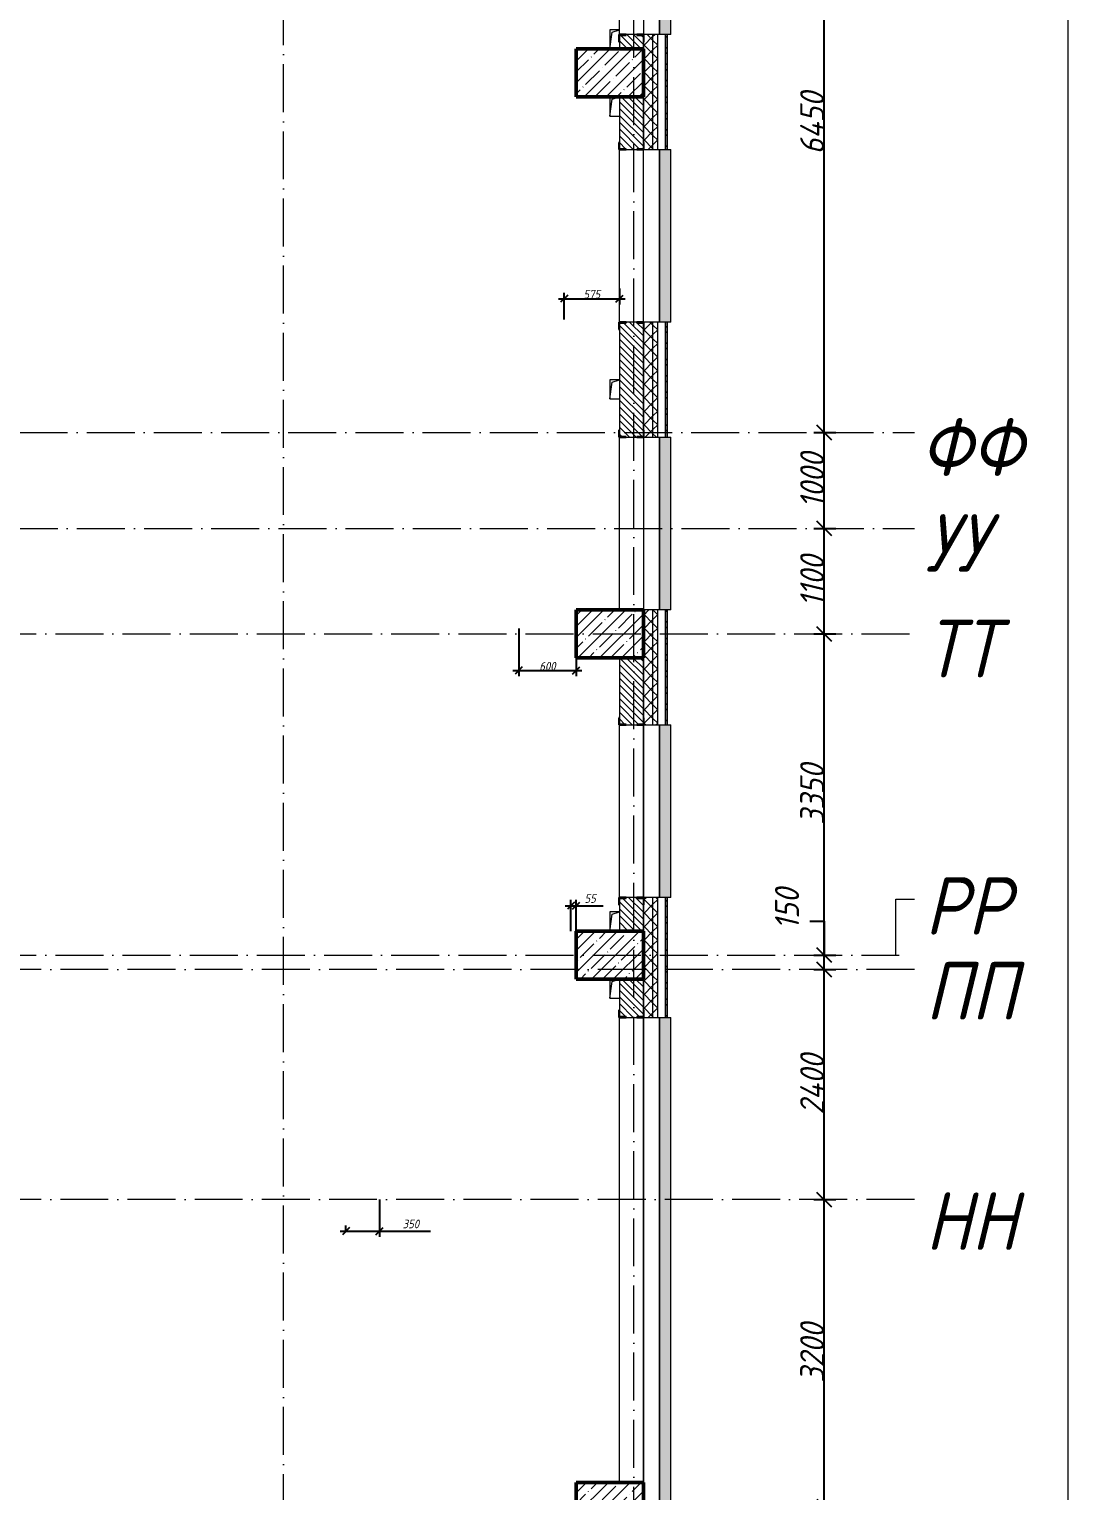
# Model space of a CAD drawing. Header units: millimetres. Extents: x -606178 to 312196, y -19338 to 632709.
# Drawn here: x -170052 to -159228, y 516339 to 531580 of the extents above; entities that cross this region are included whole.
import ezdxf

# ---------------------------------------------------------------- set-up
doc = ezdxf.new("R2010")
doc.units = ezdxf.units.MM
doc.linetypes.add('50_200_ШТРИХ_1Т_ш5_п1_п1_', pattern=[700, 500, -100, 0, -100])
for name, color, linetype, lineweight in [('A-____-____-DIMS', 7, 'Continuous', 9), ('A-GENM-____-MCUT', 7, 'Continuous', 25), ('A-GENM-____-OTLN', 7, 'Continuous', 9), ('A-GENM-____-OTLN-1', 7, 'Continuous', 25), ('A-GLAZ-____-OTLN', 7, 'Continuous', 9), ('A-WALL-____-MCUT', 7, 'Continuous', 13), ('A-WALL-____-MCUT-1', 7, 'Continuous', 9), ('A-WALL-____-OTLN', 7, 'Continuous', 9), ('A-WALL-____-PATT-1', 7, 'Continuous', 9), ('A-WALL-FNSH-MCUT-1', 7, 'Continuous', 9), ('S-COLS-____-MCUT', 7, 'Continuous', 50), ('S-COLS-____-OTLN', 7, 'Continuous', 9), ('S-GRID-____-IDEN', 7, 'Continuous', 9), ('S-GRID-____-OTLN', 7, 'Continuous', 9), ('S-GRID-____-OTLN-1', 7, '50_200_ШТРИХ_1Т_ш5_п1_п1_', 9)]:
    doc.layers.add(name, color=color, linetype=linetype, lineweight=lineweight)
doc.layers.add('A-GLAZ-____-OTLN-1', color=7, linetype='Continuous', lineweight=9, true_color=0xc0c0c0)
doc.styles.add('ISOCPEUR_I_7', font='isocpeui.ttf', dxfattribs={"width": 0.9, "height": 90})
doc.styles.add('ISOCPEUR_I_9', font='isocpeui.ttf', dxfattribs={"width": 0.9, "height": 250})
doc.dimstyles.new('ISO-1_8_0_9К_СРЕДНИЙ_Кладочные_1', dxfattribs={"dimscale": 304.8, "dimtxt": 89.638306, "dimasz": 0.246063, "dimexe": 0.19685, "dimexo": 0, "dimgap": 0, "dimtad": 1, "dimdec": 3, "dimrnd": 0.001, "dimdsep": 46, "dimtxsty": 'ISOCPEUR_I_7', "dimblk1": 'OBLIQUE', "dimblk2": 'OBLIQUE', "dimsah": 1, "dimcen": 0.09, "dimdle": 0.19685, "dimazin": 0, "dimtfac": 1, "dimtdec": 4, "dimtix": 1, "dimtmove": 0, "dimatfit": 3, "dimfxl": 1, "dimtvp": 1, "dimtolj": 1, "dimtzin": 0, "dimarcsym": 2})
doc.dimstyles.new('ISO-1_8_0_9К_СРЕДНИЙ_Кладочные_2', dxfattribs={"dimscale": 304.8, "dimtxt": 89.638306, "dimasz": 0.246063, "dimexe": 0.19685, "dimexo": 0, "dimgap": 0, "dimtad": 1, "dimdec": 3, "dimrnd": 0.001, "dimdsep": 46, "dimtxsty": 'ISOCPEUR_I_7', "dimblk1": 'OBLIQUE', "dimblk2": 'OBLIQUE', "dimsah": 1, "dimcen": 0.09, "dimdle": 0.19685, "dimazin": 0, "dimtfac": 1, "dimtdec": 4, "dimtix": 1, "dimtmove": 1, "dimatfit": 3, "dimfxl": 1, "dimtvp": 1, "dimtolj": 1, "dimtzin": 0, "dimarcsym": 2})
doc.dimstyles.new('ISO-2_5_0_9К_БОЛЬШОЙ_ОСИ', dxfattribs={"dimscale": 304.8, "dimtxt": 248.995294, "dimasz": 0.492126, "dimexe": 0.393701, "dimexo": 0, "dimgap": 0, "dimtad": 1, "dimdec": 0, "dimzin": 0, "dimdsep": 46, "dimtxsty": 'ISOCPEUR_I_9', "dimblk1": 'OBLIQUE', "dimblk2": 'OBLIQUE', "dimsah": 1, "dimcen": 0.09, "dimdle": 0.393701, "dimazin": 0, "dimtfac": 1, "dimtdec": 4, "dimtix": 1, "dimtmove": 0, "dimatfit": 3, "dimfxl": 1, "dimtvp": 1, "dimtolj": 1, "dimtzin": 0, "dimarcsym": 2})
doc.dimstyles.new('ISO-2_5_0_9К_БОЛЬШОЙ_ОСИ_1', dxfattribs={"dimscale": 304.8, "dimtxt": 248.995294, "dimasz": 0.492126, "dimexe": 0.393701, "dimexo": 0, "dimgap": 0, "dimtad": 1, "dimdec": 0, "dimzin": 0, "dimdsep": 46, "dimtxsty": 'ISOCPEUR_I_9', "dimblk1": 'OBLIQUE', "dimblk2": 'OBLIQUE', "dimsah": 1, "dimcen": 0.09, "dimdle": 0.393701, "dimazin": 0, "dimtfac": 1, "dimtdec": 4, "dimtix": 1, "dimtmove": 1, "dimatfit": 3, "dimfxl": 1, "dimtvp": 1, "dimtolj": 1, "dimtzin": 0, "dimarcsym": 2})
pattern_1 = [(45, (-264901.3, 451794.26), (-70.71068, 70.71068), []), (135, (-264901.3, 451794.26), (-70.71068, -70.71068), [])]
pattern_2 = [(135, (-264901.3, 451794.26), (-35.35534, -35.35534), [])]

# ---------------------------------------------------------------- blocks, each defined once
blk = doc.blocks.new('BSC_Колонна _Прямоугольная - 500х700-V99-АР1_План отверстий 2 этажа в осях 1-64_Ю-ЯЯ')
at = {"layer": 'S-COLS-____-OTLN'}
h = blk.add_hatch(dxfattribs=at)
h.set_pattern_fill('FP_112', color=256, style=0, pattern_type=2)
h.set_pattern_definition([(315, (-70131.04, 100900), (114.04925, 114.04925), []), (315, (-70131.04, 100785.95), (114.04925, 114.04925), [201.613, -40.323, 3.353, -36.97])])
h.paths.add_polyline_path([(-250, 350), (-250, -350), (250, -350), (250, 350), (9, 350)], flags=0)
at = {"layer": 'S-COLS-____-MCUT'}
for p, q in [((250, 350), (-250, 350)), ((-250, 350), (-250, -350)), ((250, -350), (250, 350)), ((-250, -350), (250, -350))]:
    blk.add_line(p, q, dxfattribs=at)
blk = doc.blocks.new('BSC_Колонна _Прямоугольная - 500х700-V100-АР1_План отверстий 2 этажа в осях 1-64_Ю-ЯЯ')
at = {"layer": 'S-COLS-____-OTLN'}
h = blk.add_hatch(dxfattribs=at)
h.set_pattern_fill('FP_113', color=256, style=0, pattern_type=2)
h.set_pattern_definition([(315, (-73481.04, 100900), (114.04925, 114.04925), []), (315, (-73481.04, 100785.95), (114.04925, 114.04925), [201.613, -40.323, 3.353, -36.97])])
h.paths.add_polyline_path([(-250, 168), (-250, -350), (250, -350), (250, 350), (-250, 350)], flags=0)
at = {"layer": 'S-COLS-____-MCUT'}
for p, q in [((250, 350), (-250, 350)), ((-250, 350), (-250, -350)), ((250, -350), (250, 350)), ((-250, -350), (250, -350))]:
    blk.add_line(p, q, dxfattribs=at)
blk = doc.blocks.new('BSC_Колонна _Прямоугольная - 500х700-V102-АР1_План отверстий 2 этажа в осях 1-64_Ю-ЯЯ')
at = {"layer": 'S-COLS-____-OTLN'}
h = blk.add_hatch(dxfattribs=at)
h.set_pattern_fill('FP_115', color=256, style=0, pattern_type=2)
h.set_pattern_definition([(315, (-79331.04, 100900), (114.04925, 114.04925), []), (315, (-79331.04, 100785.95), (114.04925, 114.04925), [201.613, -40.323, 3.353, -36.97])])
h.paths.add_polyline_path([(-250, 350), (-250, -350), (250, -350), (250, 350)], flags=0)
at = {"layer": 'S-COLS-____-MCUT'}
for p, q in [((250, 350), (-250, 350)), ((-250, 350), (-250, -350)), ((250, -350), (250, 350)), ((-250, -350), (250, -350))]:
    blk.add_line(p, q, dxfattribs=at)
blk = doc.blocks.new('BSC_Колонна _Прямоугольная - 500х700-V105-АР1_План отверстий 2 этажа в осях 1-64_Ю-ЯЯ')
at = {"layer": 'S-COLS-____-OTLN'}
h = blk.add_hatch(dxfattribs=at)
h.set_pattern_fill('FP_118', color=256, style=0, pattern_type=2)
h.set_pattern_definition([(315, (-64381.04, 100900), (114.04925, 114.04925), []), (315, (-64381.04, 100785.95), (114.04925, 114.04925), [201.613, -40.323, 3.353, -36.97])])
h.paths.add_polyline_path([(-250, 350), (-250, -350), (250, -350), (250, 350)], flags=0)
at = {"layer": 'S-COLS-____-MCUT'}
for p, q in [((250, 350), (-250, 350)), ((-250, 350), (-250, -350)), ((250, -350), (250, 350)), ((-250, -350), (250, -350))]:
    blk.add_line(p, q, dxfattribs=at)
blk = doc.blocks.new('Отлив_СКБ - Отлив витража_120_НВФ-31885687-АР1_План отверстий 2 этажа в осях 1-64_Ю-ЯЯ')
at = {"layer": 'A-GLAZ-____-OTLN-1'}
for points in [[(0, 0), (0, -2), (1800, -2), (1800, 0), (1023, 0)], [(0, -83), (0, -120), (1800, -120), (1800, -2), (0, -2), (0, -63)]]:
    blk.add_hatch(color=256, dxfattribs=at).paths.add_polyline_path(points, flags=0)
at = {"layer": 'A-GLAZ-____-OTLN'}
for p, q in [((0, 0), (1800, 0)), ((1800, -2), (0, -2)), ((0, -120), (0, -83)), ((0, -120), (1800, -120)), ((1800, -83), (1800, -120))]:
    blk.add_line(p, q, dxfattribs=at)
blk = doc.blocks.new('Фахверк_СКБ_Уголок - 250_2700-27497298-АР1_План отверстий 2 этажа в осях 1-64_Ю-ЯЯ')
at = {"layer": 'A-GENM-____-MCUT'}
for p, q in [((200, 181), (125, 181)), ((125, 181), (125, 106)), ((131, 106), (131, 175)), ((131, 175), (200, 175)), ((200, 175), (200, 181)), ((125, 106), (131, 106)), ((131, -6), (125, -6)), ((125, -6), (125, -81)), ((125, -81), (200, -81)), ((131, -75), (131, -6)), ((200, -75), (131, -75)), ((200, -81), (200, -75))]:
    blk.add_line(p, q, dxfattribs=at)
blk = doc.blocks.new('Фахверк_СКБ_Уголок - 250_2700_1-27501432-АР1_План отверстий 2 этажа в осях 1-64_Ю-ЯЯ')
at = {"layer": 'A-GENM-____-MCUT'}
for p, q in [((200, 181), (125, 181)), ((125, 181), (125, 106)), ((131, 106), (131, 175)), ((131, 175), (200, 175)), ((200, 175), (200, 181)), ((125, 106), (131, 106)), ((131, -6), (125, -6)), ((125, -6), (125, -81)), ((125, -81), (200, -81)), ((131, -75), (131, -6)), ((200, -75), (131, -75)), ((200, -81), (200, -75))]:
    blk.add_line(p, q, dxfattribs=at)
blk = doc.blocks.new('AR_Отверстие прямоугольное _в плите_ - AR_Отверстие прямоугольное _в плите_-V168-АР1_План отверстий 2 этажа в осях 1-64_Ю-ЯЯ')
at = {"layer": 'A-GENM-____-OTLN'}
for p, q in [((-50, 100), (-50, -100)), ((-50, -100), (-25, 75)), ((-25, 75), (50, 100)), ((-50, -100), (50, -100))]:
    blk.add_line(p, q, dxfattribs=at)
blk = doc.blocks.new('AR_Отверстие прямоугольное _в плите_ - AR_Отверстие прямоугольное _в плите_-V169-АР1_План отверстий 2 этажа в осях 1-64_Ю-ЯЯ')
at = {"layer": 'A-GENM-____-OTLN'}
for p, q in [((50, 100), (-50, 100)), ((-50, 100), (-50, -100)), ((-50, -100), (-25, 75)), ((-25, 75), (50, 100))]:
    blk.add_line(p, q, dxfattribs=at)
blk = doc.blocks.new('AR_Отверстие прямоугольное _в плите_ - AR_Отверстие прямоугольное _в плите_-V172-АР1_План отверстий 2 этажа в осях 1-64_Ю-ЯЯ')
at = {"layer": 'A-GENM-____-OTLN'}
for p, q in [((50, 100), (-50, 100)), ((-50, 100), (-50, -100)), ((-50, -100), (-25, 75)), ((-25, 75), (50, 100)), ((-50, -100), (50, -100))]:
    blk.add_line(p, q, dxfattribs=at)
blk = doc.blocks.new('Отлив_СКБ - Отлив витража_120_НВФ-31884153-АР1_План отверстий 2 этажа в осях 1-64_Ю-ЯЯ')
at = {"layer": 'A-GLAZ-____-OTLN-1'}
for points in [[(0, 0), (0, -2), (13700, -2), (13700, 0), (4672, 0)], [(0, -83), (0, -120), (13700, -120), (13700, -2), (0, -2), (0, -63)]]:
    blk.add_hatch(color=256, dxfattribs=at).paths.add_polyline_path(points, flags=0)
at = {"layer": 'A-GLAZ-____-OTLN'}
for p, q in [((0, 0), (13700, 0)), ((13700, -2), (0, -2)), ((0, -120), (0, -83)), ((0, -120), (13700, -120)), ((13700, -83), (13700, -120))]:
    blk.add_line(p, q, dxfattribs=at)
blk = doc.blocks.new('_Oblique')
at = {"color": 0, "linetype": 'ByBlock', "lineweight": -2}
blk.add_line((-0.5, -0.5), (0.5, 0.5), dxfattribs=at)
blk = doc.blocks.new('*D4781')
at = {"layer": 'A-____-____-DIMS', "color": 0, "lineweight": -2, "transparency": 16777216}
for p, q in [((-161767, 516055), (-161767, 519495)), ((-161873, 519375), (-161647, 519375)), ((-161873, 516175), (-161647, 516175))]:
    blk.add_line(p, q, dxfattribs=at)
at = {"layer": 'Defpoints', "color": 0, "transparency": 16777216}
for p in [(-161873, 519375), (-161767, 519375), (-161873, 516175)]:
    blk.add_point(p, dxfattribs=at)
at = {"layer": 'A-____-____-DIMS', "color": 0, "lineweight": -2, "transparency": 16777216, "xscale": 150, "yscale": 150, "zscale": 150}
for p, rotation in [((-161767, 519375), 90), ((-161767, 516175), 270)]:
    blk.add_blockref('_Oblique', p, dxfattribs=dict(at, rotation=rotation))
at = {"layer": 'A-____-____-DIMS', "color": 0, "transparency": 16777216, "insert": (-161892, 517775), "char_height": 250, "width": 758.48, "attachment_point": 5, "rotation": 90, "style": 'ISOCPEUR_I_9'}
blk.add_mtext('\\A1;3200', dxfattribs=at)
blk = doc.blocks.new('*D4782')
at = {"layer": 'A-____-____-DIMS', "color": 0, "lineweight": -2, "transparency": 16777216}
for p, q in [((-161767, 519255), (-161767, 521895)), ((-161873, 521775), (-161647, 521775)), ((-161873, 519375), (-161647, 519375))]:
    blk.add_line(p, q, dxfattribs=at)
at = {"layer": 'Defpoints', "color": 0, "transparency": 16777216}
for p in [(-161873, 521775), (-161767, 521775), (-161873, 519375)]:
    blk.add_point(p, dxfattribs=at)
at = {"layer": 'A-____-____-DIMS', "color": 0, "lineweight": -2, "transparency": 16777216, "xscale": 150, "yscale": 150, "zscale": 150}
for p, rotation in [((-161767, 521775), 90), ((-161767, 519375), 270)]:
    blk.add_blockref('_Oblique', p, dxfattribs=dict(at, rotation=rotation))
at = {"layer": 'A-____-____-DIMS', "color": 0, "transparency": 16777216, "insert": (-161892, 520575), "char_height": 250, "width": 781.46, "attachment_point": 5, "rotation": 90, "style": 'ISOCPEUR_I_9'}
blk.add_mtext('\\A1;2400', dxfattribs=at)
blk = doc.blocks.new('*D4783')
at = {"layer": 'A-____-____-DIMS', "color": 0, "lineweight": -2, "transparency": 16777216}
for p, q in [((-161917, 522279), (-161767, 522279)), ((-161767, 522279), (-161767, 521925)), ((-161767, 521655), (-161767, 522045)), ((-161873, 521925), (-161647, 521925)), ((-161873, 521775), (-161647, 521775))]:
    blk.add_line(p, q, dxfattribs=at)
at = {"layer": 'Defpoints', "color": 0, "transparency": 16777216}
for p in [(-161873, 521925), (-161767, 521925), (-161873, 521775)]:
    blk.add_point(p, dxfattribs=at)
at = {"layer": 'A-____-____-DIMS', "color": 0, "lineweight": -2, "transparency": 16777216, "xscale": 150, "yscale": 150, "zscale": 150}
for p, rotation in [((-161767, 521925), 90), ((-161767, 521775), 270)]:
    blk.add_blockref('_Oblique', p, dxfattribs=dict(at, rotation=rotation))
at = {"layer": 'A-____-____-DIMS', "color": 0, "transparency": 16777216, "insert": (-162279, 522190), "char_height": 250, "width": 511.4, "attachment_point": 1, "rotation": 90, "line_spacing_factor": 1.149209, "style": 'ISOCPEUR_I_9'}
blk.add_mtext('\\A1;150', dxfattribs=at)
blk = doc.blocks.new('*D4784')
at = {"layer": 'A-____-____-DIMS', "color": 0, "lineweight": -2, "transparency": 16777216}
for p, q in [((-161767, 521805), (-161767, 525395)), ((-161873, 525275), (-161647, 525275)), ((-161873, 521925), (-161647, 521925))]:
    blk.add_line(p, q, dxfattribs=at)
at = {"layer": 'Defpoints', "color": 0, "transparency": 16777216}
for p in [(-161873, 525275), (-161767, 525275), (-161873, 521925)]:
    blk.add_point(p, dxfattribs=at)
at = {"layer": 'A-____-____-DIMS', "color": 0, "lineweight": -2, "transparency": 16777216, "xscale": 150, "yscale": 150, "zscale": 150}
for p, rotation in [((-161767, 525275), 90), ((-161767, 521925), 270)]:
    blk.add_blockref('_Oblique', p, dxfattribs=dict(at, rotation=rotation))
at = {"layer": 'A-____-____-DIMS', "color": 0, "transparency": 16777216, "insert": (-161892, 523600), "char_height": 250, "width": 758.48, "attachment_point": 5, "rotation": 90, "style": 'ISOCPEUR_I_9'}
blk.add_mtext('\\A1;3350', dxfattribs=at)
blk = doc.blocks.new('*D4785')
at = {"layer": 'A-____-____-DIMS', "color": 0, "lineweight": -2, "transparency": 16777216}
for p, q in [((-161767, 525155), (-161767, 526495)), ((-161873, 526375), (-161647, 526375)), ((-161873, 525275), (-161647, 525275))]:
    blk.add_line(p, q, dxfattribs=at)
at = {"layer": 'Defpoints', "color": 0, "transparency": 16777216}
for p in [(-161873, 526375), (-161767, 526375), (-161873, 525275)]:
    blk.add_point(p, dxfattribs=at)
at = {"layer": 'A-____-____-DIMS', "color": 0, "lineweight": -2, "transparency": 16777216, "xscale": 150, "yscale": 150, "zscale": 150}
for p, rotation in [((-161767, 526375), 90), ((-161767, 525275), 270)]:
    blk.add_blockref('_Oblique', p, dxfattribs=dict(at, rotation=rotation))
at = {"layer": 'A-____-____-DIMS', "color": 0, "transparency": 16777216, "insert": (-161892, 525825), "char_height": 250, "width": 643.56, "attachment_point": 5, "rotation": 90, "style": 'ISOCPEUR_I_9'}
blk.add_mtext('\\A1;1100', dxfattribs=at)
blk = doc.blocks.new('*D4786')
at = {"layer": 'A-____-____-DIMS', "color": 0, "lineweight": -2, "transparency": 16777216}
for p, q in [((-161873, 527375), (-161647, 527375)), ((-161767, 526255), (-161767, 527495)), ((-161873, 526375), (-161647, 526375))]:
    blk.add_line(p, q, dxfattribs=at)
at = {"layer": 'Defpoints', "color": 0, "transparency": 16777216}
for p in [(-161873, 527375), (-161767, 527375), (-161873, 526375)]:
    blk.add_point(p, dxfattribs=at)
at = {"layer": 'A-____-____-DIMS', "color": 0, "lineweight": -2, "transparency": 16777216, "xscale": 150, "yscale": 150, "zscale": 150}
for p, rotation in [((-161767, 527375), 90), ((-161767, 526375), 270)]:
    blk.add_blockref('_Oblique', p, dxfattribs=dict(at, rotation=rotation))
at = {"layer": 'A-____-____-DIMS', "color": 0, "transparency": 16777216, "insert": (-161892, 526875), "char_height": 250, "width": 701.02, "attachment_point": 5, "rotation": 90, "style": 'ISOCPEUR_I_9'}
blk.add_mtext('\\A1;1000', dxfattribs=at)
blk = doc.blocks.new('*D4787')
at = {"layer": 'A-____-____-DIMS', "color": 0, "lineweight": -2, "transparency": 16777216}
for p, q in [((-161767, 527255), (-161767, 533945)), ((-161873, 533825), (-161647, 533825)), ((-161873, 527375), (-161647, 527375))]:
    blk.add_line(p, q, dxfattribs=at)
at = {"layer": 'Defpoints', "color": 0, "transparency": 16777216}
for p in [(-161873, 533825), (-161767, 533825), (-161873, 527375)]:
    blk.add_point(p, dxfattribs=at)
at = {"layer": 'A-____-____-DIMS', "color": 0, "lineweight": -2, "transparency": 16777216, "xscale": 150, "yscale": 150, "zscale": 150}
for p, rotation in [((-161767, 533825), 90), ((-161767, 527375), 270)]:
    blk.add_blockref('_Oblique', p, dxfattribs=dict(at, rotation=rotation))
at = {"layer": 'A-____-____-DIMS', "color": 0, "transparency": 16777216, "insert": (-161892, 530600), "char_height": 250, "width": 781.46, "attachment_point": 5, "rotation": 90, "style": 'ISOCPEUR_I_9'}
blk.add_mtext('\\A1;6450', dxfattribs=at)
blk = doc.blocks.new('*D5012')
at = {"layer": 'A-____-____-DIMS', "color": 0, "lineweight": -2, "transparency": 16777216}
for p, q in [((-164536, 528770), (-163841, 528770)), ((-164476, 528555), (-164476, 528830)), ((-163901, 528876), (-163901, 528710))]:
    blk.add_line(p, q, dxfattribs=at)
at = {"layer": 'Defpoints', "color": 0, "transparency": 16777216}
for p in [(-163901, 528876), (-163901, 528770), (-164476, 528555)]:
    blk.add_point(p, dxfattribs=at)
at = {"layer": 'A-____-____-DIMS', "color": 0, "lineweight": -2, "transparency": 16777216, "xscale": 75, "yscale": 75, "zscale": 75, "rotation": 180}
blk.add_blockref('_Oblique', (-164476, 528770), dxfattribs=at)
at = {"layer": 'A-____-____-DIMS', "color": 0, "lineweight": -2, "transparency": 16777216, "xscale": 75, "yscale": 75, "zscale": 75}
blk.add_blockref('_Oblique', (-163901, 528770), dxfattribs=at)
at = {"layer": 'A-____-____-DIMS', "color": 0, "transparency": 16777216, "insert": (-164189, 528816), "char_height": 90, "width": 409.58, "attachment_point": 5, "style": 'ISOCPEUR_I_7'}
blk.add_mtext('\\A1;575', dxfattribs=at)
blk = doc.blocks.new('*D5014')
at = {"layer": 'A-____-____-DIMS', "color": 0, "lineweight": -2, "transparency": 16777216}
for p, q in [((-164406, 522175), (-164406, 522500)), ((-164351, 522175), (-164351, 522500)), ((-164466, 522440), (-164351, 522440)), ((-164351, 522440), (-164071, 522440))]:
    blk.add_line(p, q, dxfattribs=at)
at = {"layer": 'Defpoints', "color": 0, "transparency": 16777216}
for p in [(-164351, 522440), (-164406, 522175), (-164351, 522175)]:
    blk.add_point(p, dxfattribs=at)
at = {"layer": 'A-____-____-DIMS', "color": 0, "lineweight": -2, "transparency": 16777216, "xscale": 75, "yscale": 75, "zscale": 75, "rotation": 180}
blk.add_blockref('_Oblique', (-164406, 522440), dxfattribs=at)
at = {"layer": 'A-____-____-DIMS', "color": 0, "lineweight": -2, "transparency": 16777216, "xscale": 75, "yscale": 75, "zscale": 75}
blk.add_blockref('_Oblique', (-164351, 522440), dxfattribs=at)
at = {"layer": 'A-____-____-DIMS', "color": 0, "transparency": 16777216, "insert": (-164265, 522560), "char_height": 90, "width": 273.05, "attachment_point": 1, "line_spacing_factor": 1.149209, "style": 'ISOCPEUR_I_7'}
blk.add_mtext('\\A1;55', dxfattribs=at)
blk = doc.blocks.new('*D5016')
at = {"layer": 'A-____-____-DIMS', "color": 0, "lineweight": -2, "transparency": 16777216}
for p, q in [((-164951, 525330), (-164951, 524833)), ((-164351, 525025), (-164351, 524833)), ((-165011, 524893), (-164291, 524893))]:
    blk.add_line(p, q, dxfattribs=at)
at = {"layer": 'Defpoints', "color": 0, "transparency": 16777216}
for p in [(-164951, 525330), (-164351, 525025), (-164351, 524893)]:
    blk.add_point(p, dxfattribs=at)
at = {"layer": 'A-____-____-DIMS', "color": 0, "lineweight": -2, "transparency": 16777216, "xscale": 75, "yscale": 75, "zscale": 75, "rotation": 180}
blk.add_blockref('_Oblique', (-164951, 524893), dxfattribs=at)
at = {"layer": 'A-____-____-DIMS', "color": 0, "lineweight": -2, "transparency": 16777216, "xscale": 75, "yscale": 75, "zscale": 75}
blk.add_blockref('_Oblique', (-164351, 524893), dxfattribs=at)
at = {"layer": 'A-____-____-DIMS', "color": 0, "transparency": 16777216, "insert": (-164651, 524938), "char_height": 90, "width": 409.58, "attachment_point": 5, "style": 'ISOCPEUR_I_7'}
blk.add_mtext('\\A1;600', dxfattribs=at)
blk = doc.blocks.new('*D4958')
at = {"layer": 'A-____-____-DIMS', "color": 0, "lineweight": -2, "transparency": 16777216}
for p, q in [((-166401, 519375), (-166401, 518986)), ((-166811, 519046), (-166401, 519046)), ((-166751, 519037), (-166751, 519106)), ((-166401, 519046), (-165870, 519046))]:
    blk.add_line(p, q, dxfattribs=at)
at = {"layer": 'Defpoints', "color": 0, "transparency": 16777216}
for p in [(-166401, 519375), (-166751, 519037), (-166401, 519046)]:
    blk.add_point(p, dxfattribs=at)
at = {"layer": 'A-____-____-DIMS', "color": 0, "lineweight": -2, "transparency": 16777216, "xscale": 75, "yscale": 75, "zscale": 75, "rotation": 180}
blk.add_blockref('_Oblique', (-166751, 519046), dxfattribs=at)
at = {"layer": 'A-____-____-DIMS', "color": 0, "lineweight": -2, "transparency": 16777216, "xscale": 75, "yscale": 75, "zscale": 75}
blk.add_blockref('_Oblique', (-166401, 519046), dxfattribs=at)
at = {"layer": 'A-____-____-DIMS', "color": 0, "transparency": 16777216, "insert": (-166160, 519166), "char_height": 90, "width": 409.58, "attachment_point": 1, "line_spacing_factor": 1.149209, "style": 'ISOCPEUR_I_7'}
blk.add_mtext('\\A1;350', dxfattribs=at)

msp = doc.modelspace()

# ---------------------------------------------------------------- hatches: boundary and pattern name
at = {"layer": 'A-WALL-____-PATT-1'}
h = msp.add_hatch(dxfattribs=at)
h.set_pattern_fill('FP_1', color=256, style=0, pattern_type=2)
h.set_pattern_definition(pattern_1)
h.paths.add_polyline_path([(-163501.3011, 498610.3011), (-163501.3011, 498875.3011), (-163551.3011, 498875.3011), (-163551.3011, 498610.3011)], flags=0)
h.paths.add_polyline_path([(-163551.3011, 499875.3011), (-163501.3011, 499875.3011), (-163501.3011, 507575.3011), (-163551.3011, 507575.3011), (-163551.3011, 502561.2016)], flags=0)
h.paths.add_polyline_path([(-163551.3011, 521275.3011), (-163501.3011, 521275.3011), (-163501.3011, 522525.3011), (-163551.3011, 522525.3011), (-163551.3011, 521934.1498)], flags=0)
h.paths.add_polyline_path([(-163551.3011, 524325.3011), (-163501.3011, 524325.3011), (-163501.3011, 525525.3011), (-163551.3011, 525525.3011), (-163551.3011, 525162.9745)], flags=0)
h.paths.add_polyline_path([(-163501.3011, 527325.3011), (-163501.3011, 528525.3011), (-163551.3011, 528525.3011), (-163551.3011, 527325.3011)], flags=0)
h.paths.add_polyline_path([(-163501.3011, 530325.3011), (-163501.3011, 531525.3011), (-163551.3011, 531525.3011), (-163551.3011, 530325.3011)], flags=0)
h.paths.add_polyline_path([(-163501.3011, 533325.3011), (-163501.3011, 537575.3011), (-163551.3011, 537575.3011), (-163551.3011, 533325.3011)], flags=0)
h = msp.add_hatch(dxfattribs=at)
h.set_pattern_fill('FP_3', color=256, style=0, pattern_type=2)
h.set_pattern_definition([(45, (-264901.3, 451794.26), (-85.53659, 85.53659), []), (45, (-264844.28, 451794.26), (-85.53659, 85.53659), [])])
h.paths.add_polyline_path([(-163401.3011, 521275.3011), (-163401.3011, 522525.3011), (-163421.3011, 522525.3011), (-163421.3011, 521275.3011)], flags=0)
h.paths.add_polyline_path([(-163421.3011, 524325.3011), (-163401.3011, 524325.3011), (-163401.3011, 525525.3011), (-163421.3011, 525525.3011), (-163421.3011, 525162.9745)], flags=0)
h.paths.add_polyline_path([(-163401.3011, 527325.3011), (-163401.3011, 528525.3011), (-163421.3011, 528525.3011), (-163421.3011, 527325.3011)], flags=0)
h.paths.add_polyline_path([(-163401.3011, 530325.3011), (-163401.3011, 531525.3011), (-163421.3011, 531525.3011), (-163421.3011, 530325.3011)], flags=0)
h.paths.add_polyline_path([(-163401.3011, 533325.3011), (-163401.3011, 537705.3011), (-163421.3011, 537705.3011), (-163421.3011, 533325.3011)], flags=0)
h = msp.add_hatch(dxfattribs=at)
h.set_pattern_fill('FP_1', color=256, style=0, pattern_type=2)
h.set_pattern_definition(pattern_1)
h.paths.add_polyline_path([(-163651.3011, 498610.3011), (-163551.3011, 498610.3011), (-163551.3011, 498875.3011), (-163651.3011, 498875.3011)], flags=0)
h.paths.add_polyline_path([(-163551.3011, 499875.3011), (-163551.3011, 507575.3011), (-163645.3011, 507575.3011), (-163645.3011, 507500.3011), (-163651.3011, 507500.3011), (-163651.3011, 499875.3011)], flags=0)
h.paths.add_polyline_path([(-163551.3011, 521275.3011), (-163551.3011, 522525.3011), (-163645.3011, 522525.3011), (-163645.3011, 522450.3011), (-163651.3011, 522450.3011), (-163651.3011, 521350.3011), (-163645.3011, 521350.3011), (-163645.3011, 521275.3011)], flags=0)
h.paths.add_polyline_path([(-163645.3011, 524325.3011), (-163551.3011, 524325.3011), (-163551.3011, 525525.3011), (-163651.3011, 525525.3011), (-163651.3011, 524400.3011), (-163645.3011, 524400.3011), (-163645.3011, 524331.3011)], flags=0)
h.paths.add_polyline_path([(-163645.3011, 527325.3011), (-163551.3011, 527325.3011), (-163551.3011, 528525.3011), (-163645.3011, 528525.3011), (-163645.3011, 528450.3011), (-163651.3011, 528450.3011), (-163651.3011, 527400.3011), (-163645.3011, 527400.3011), (-163645.3011, 527331.3011)], flags=0)
h.paths.add_polyline_path([(-163645.3011, 530325.3011), (-163551.3011, 530325.3011), (-163551.3011, 531525.3011), (-163645.3011, 531525.3011), (-163645.3011, 531450.3011), (-163651.3011, 531450.3011), (-163651.3011, 530400.3011), (-163645.3011, 530400.3011), (-163645.3011, 530331.3011)], flags=0)
h.paths.add_polyline_path([(-163551.3011, 533325.3011), (-163551.3011, 537475.3011), (-163651.3011, 537475.3011), (-163651.3011, 533325.3011)], flags=0)
h = msp.add_hatch(dxfattribs=at)
h.set_pattern_fill('FP_6', color=256, style=0, pattern_type=2)
h.set_pattern_definition(pattern_2)
h.paths.add_polyline_path([(-163727.069, 531375.3011), (-163651.3011, 531375.3011), (-163651.3011, 531519.3011), (-163720.3011, 531519.3011), (-163720.3011, 531525.3011), (-163832.3011, 531525.3011), (-163832.3011, 531519.3011), (-163901.3011, 531519.3011), (-163901.3011, 531375.3011)], flags=0)
h = msp.add_hatch(dxfattribs=at)
h.set_pattern_fill('FP_6', color=256, style=0, pattern_type=2)
h.set_pattern_definition(pattern_2)
h.paths.add_polyline_path([(-163720.3011, 527325.3011), (-163720.3011, 527331.3011), (-163651.3011, 527331.3011), (-163651.3011, 528519.3011), (-163720.3011, 528519.3011), (-163720.3011, 528525.3011), (-163832.3011, 528525.3011), (-163832.3011, 528519.3011), (-163901.3011, 528519.3011), (-163901.3011, 527331.3011), (-163832.3011, 527331.3011), (-163832.3011, 527325.3011)], flags=0)
h.paths.add_polyline_path([(-163720.3011, 530325.3011), (-163720.3011, 530331.3011), (-163651.3011, 530331.3011), (-163651.3011, 530874.9536), (-163901.3011, 530874.9536), (-163901.3011, 530331.3011), (-163832.3011, 530331.3011), (-163832.3011, 530325.3011)], flags=0)
h = msp.add_hatch(dxfattribs=at)
h.set_pattern_fill('FP_6', color=256, style=0, pattern_type=2)
h.set_pattern_definition(pattern_2)
h.paths.add_polyline_path([(-163901.3011, 522175.3011), (-163651.3011, 522175.3011), (-163651.3011, 522519.3011), (-163720.3011, 522519.3011), (-163720.3011, 522525.3011), (-163832.3011, 522525.3011), (-163832.3011, 522519.3011), (-163901.3011, 522519.3011), (-163901.3011, 522450.3011)], flags=0)
h.paths.add_polyline_path([(-163720.3011, 524325.3011), (-163720.3011, 524331.3011), (-163651.3011, 524331.3011), (-163651.3011, 525025.3011), (-163901.3011, 525025.3011), (-163901.3011, 524331.3011), (-163832.3011, 524331.3011), (-163832.3011, 524325.3011)], flags=0)
h = msp.add_hatch(dxfattribs=at)
h.set_pattern_fill('FP_6', color=256, style=0, pattern_type=2)
h.set_pattern_definition(pattern_2)
h.paths.add_polyline_path([(-163720.3011, 521275.3011), (-163720.3011, 521281.3011), (-163651.3011, 521281.3011), (-163651.3011, 521675.3011), (-163901.3011, 521675.3011), (-163901.3011, 521281.3011), (-163832.3011, 521281.3011), (-163832.3011, 521275.3011)], flags=0)

# ---------------------------------------------------------------- linework, layer by layer
at = {"color": 1, "lineweight": 0}
msp.add_lwpolyline([(-272464.0879, 544596.983), (-159228.0879, 544596.983), (-159228.0879, 445768.983), (-272464.0879, 445768.983)], close=True, dxfattribs=at)
at = {"layer": 'A-WALL-____-MCUT'}
for p, q in [((-163720.3011, 531525.3011), (-163832.3011, 531525.3011)), ((-163421.3011, 531525.3011), (-163645.3011, 531525.3011)), ((-163421.3011, 530325.3011), (-163421.3011, 531525.3011)), ((-163901.3011, 531450.3011), (-163901.3011, 531375.3011)), ((-163651.3011, 530874.9536), (-163901.3011, 530874.9536)), ((-163901.3011, 530874.9536), (-163901.3011, 530400.3011)), ((-163832.3011, 530325.3011), (-163720.3011, 530325.3011)), ((-163645.3011, 530325.3011), (-163421.3011, 530325.3011)), ((-163901.3011, 528450.3011), (-163901.3011, 527400.3011)), ((-163720.3011, 528525.3011), (-163832.3011, 528525.3011)), ((-163421.3011, 528525.3011), (-163645.3011, 528525.3011)), ((-163421.3011, 527325.3011), (-163421.3011, 528525.3011)), ((-163832.3011, 527325.3011), (-163720.3011, 527325.3011)), ((-163645.3011, 527325.3011), (-163421.3011, 527325.3011)), ((-163421.3011, 525525.3011), (-163651.3011, 525525.3011)), ((-163421.3011, 524325.3011), (-163421.3011, 525525.3011)), ((-163901.3011, 525025.3011), (-163901.3011, 524400.3011)), ((-163832.3011, 524325.3011), (-163720.3011, 524325.3011)), ((-163645.3011, 524325.3011), (-163421.3011, 524325.3011)), ((-163720.3011, 522525.3011), (-163832.3011, 522525.3011)), ((-163421.3011, 522525.3011), (-163645.3011, 522525.3011)), ((-163421.3011, 521275.3011), (-163421.3011, 522525.3011)), ((-163901.3011, 522450.3011), (-163901.3011, 522175.3011)), ((-163901.3011, 521675.3011), (-163901.3011, 521350.3011)), ((-163832.3011, 521275.3011), (-163720.3011, 521275.3011)), ((-163645.3011, 521275.3011), (-163421.3011, 521275.3011))]:
    msp.add_line(p, q, dxfattribs=at)
at = {"layer": 'A-WALL-____-MCUT-1'}
for p, q in [((-163551.3011, 530325.3011), (-163551.3011, 531525.3011)), ((-163501.3011, 530325.3011), (-163501.3011, 531525.3011)), ((-163651.3011, 531450.3011), (-163651.3011, 531375.3011)), ((-163651.3011, 531375.3011), (-163651.3011, 531450.3011)), ((-163651.3011, 530874.9536), (-163651.3011, 530400.3011)), ((-163651.3011, 530400.3011), (-163651.3011, 530874.9536)), ((-163651.3011, 528450.3011), (-163651.3011, 527400.3011)), ((-163651.3011, 527400.3011), (-163651.3011, 528450.3011)), ((-163551.3011, 527325.3011), (-163551.3011, 528525.3011)), ((-163501.3011, 527325.3011), (-163501.3011, 528525.3011)), ((-163551.3011, 524325.3011), (-163551.3011, 525525.3011)), ((-163501.3011, 524325.3011), (-163501.3011, 525525.3011)), ((-163651.3011, 525025.3011), (-163651.3011, 524400.3011)), ((-163651.3011, 524400.3011), (-163651.3011, 525025.3011)), ((-163551.3011, 521275.3011), (-163551.3011, 522525.3011)), ((-163501.3011, 521275.3011), (-163501.3011, 522525.3011)), ((-163651.3011, 522450.3011), (-163651.3011, 522175.3011)), ((-163651.3011, 522175.3011), (-163651.3011, 522450.3011)), ((-163651.3011, 521675.3011), (-163651.3011, 521350.3011)), ((-163651.3011, 521350.3011), (-163651.3011, 521675.3011))]:
    msp.add_line(p, q, dxfattribs=at)
at = {"layer": 'A-WALL-____-OTLN'}
for p, q in [((-163901.3011, 531525.3011), (-163901.3011, 533325.3011)), ((-163651.3011, 533325.3011), (-163651.3011, 531525.3011)), ((-163901.3011, 530874.9536), (-163901.3011, 530875.3011)), ((-163901.3011, 528525.3011), (-163901.3011, 530325.3011)), ((-163651.3011, 528525.3011), (-163651.3011, 530325.3011)), ((-163901.3011, 525525.3011), (-163901.3011, 527325.3011)), ((-163651.3011, 527325.3011), (-163651.3011, 525525.3011)), ((-163901.3011, 522525.3011), (-163901.3011, 524325.3011)), ((-163651.3011, 522525.3011), (-163651.3011, 524325.3011)), ((-163651.3011, 524325.3011), (-163651.3011, 522525.3011)), ((-163901.3011, 516425.3011), (-163901.3011, 521275.3011)), ((-163651.3011, 516425.3011), (-163651.3011, 521275.3011)), ((-163651.3011, 521275.3011), (-163651.3011, 516425.3011))]:
    msp.add_line(p, q, dxfattribs=at)
at = {"layer": 'A-WALL-FNSH-MCUT-1'}
for p, q in [((-163401.3011, 531525.3011), (-163421.3011, 531525.3011)), ((-163421.3011, 531525.3011), (-163421.3011, 530325.3011)), ((-163401.3011, 530325.3011), (-163401.3011, 531525.3011)), ((-163421.3011, 530325.3011), (-163401.3011, 530325.3011)), ((-163401.3011, 528525.3011), (-163421.3011, 528525.3011)), ((-163421.3011, 528525.3011), (-163421.3011, 527325.3011)), ((-163401.3011, 527325.3011), (-163401.3011, 528525.3011)), ((-163421.3011, 527325.3011), (-163401.3011, 527325.3011)), ((-163401.3011, 525525.3011), (-163421.3011, 525525.3011)), ((-163421.3011, 525525.3011), (-163421.3011, 524325.3011)), ((-163401.3011, 524325.3011), (-163401.3011, 525525.3011)), ((-163421.3011, 524325.3011), (-163401.3011, 524325.3011)), ((-163401.3011, 522525.3011), (-163421.3011, 522525.3011)), ((-163421.3011, 522525.3011), (-163421.3011, 521275.3011)), ((-163401.3011, 521275.3011), (-163401.3011, 522525.3011)), ((-163421.3011, 521275.3011), (-163401.3011, 521275.3011))]:
    msp.add_line(p, q, dxfattribs=at)
at = {"layer": 'S-GRID-____-OTLN'}
for p, q in [((-161021.1308, 522507.1101), (-160826.8945, 522507.1101)), ((-161021.1308, 521925.3011), (-161021.1308, 522507.1101))]:
    msp.add_line(p, q, dxfattribs=at)
at = {"layer": 'S-GRID-____-OTLN-1'}
for p, q in [((-167401.3011, 501310.9415), (-167401.3011, 542687.1106)), ((-163751.3011, 491375.8881), (-163751.3011, 542687.1106)), ((-215659.2834, 527375.3011), (-160826.8945, 527375.3011)), ((-230463.8551, 526375.3011), (-160826.8945, 526375.3011)), ((-171880.0367, 525275.3011), (-160826.8945, 525275.3011)), ((-171880.0367, 521925.3011), (-160983.596, 521925.3011)), ((-160826.8945, 521775.3011), (-215659.2834, 521775.3011)), ((-160826.8945, 519375.3011), (-269570.0713, 519375.3011))]:
    msp.add_line(p, q, dxfattribs=at)

# ---------------------------------------------------------------- block references
at = {"layer": 'A-GENM-____-OTLN'}
for name, p in [('AR_Отверстие прямоугольное _в плите_ - AR_Отверстие прямоугольное _в плите_-V169-АР1_План отверстий 2 этажа в осях 1-64_Ю-ЯЯ', (-163951.3011, 531475.3011)), ('AR_Отверстие прямоугольное _в плите_ - AR_Отверстие прямоугольное _в плите_-V168-АР1_План отверстий 2 этажа в осях 1-64_Ю-ЯЯ', (-163951.3011, 530775.3011)), ('AR_Отверстие прямоугольное _в плите_ - AR_Отверстие прямоугольное _в плите_-V172-АР1_План отверстий 2 этажа в осях 1-64_Ю-ЯЯ', (-163951.3011, 527825.3011)), ('AR_Отверстие прямоугольное _в плите_ - AR_Отверстие прямоугольное _в плите_-V169-АР1_План отверстий 2 этажа в осях 1-64_Ю-ЯЯ', (-163951.3011, 522275.3011)), ('AR_Отверстие прямоугольное _в плите_ - AR_Отверстие прямоугольное _в плите_-V168-АР1_План отверстий 2 этажа в осях 1-64_Ю-ЯЯ', (-163951.3011, 521575.3011))]:
    msp.add_blockref(name, p, dxfattribs=at)
at = {"layer": 'A-GENM-____-OTLN-1'}
for name, p, rotation in [('Фахверк_СКБ_Уголок - 250_2700_1-27501432-АР1_План отверстий 2 этажа в осях 1-64_Ю-ЯЯ', (-163826.3011, 531650.3011), 269.9999999999999), ('Фахверк_СКБ_Уголок - 250_2700-27497298-АР1_План отверстий 2 этажа в осях 1-64_Ю-ЯЯ', (-163726.3011, 530200.3011), 89.99999999999993), ('Фахверк_СКБ_Уголок - 250_2700-27497298-АР1_План отверстий 2 этажа в осях 1-64_Ю-ЯЯ', (-163826.3011, 528650.3011), 269.9999999999999), ('Фахверк_СКБ_Уголок - 250_2700-27497298-АР1_План отверстий 2 этажа в осях 1-64_Ю-ЯЯ', (-163726.3011, 527200.3011), 89.99999999999994), ('Фахверк_СКБ_Уголок - 250_2700-27497298-АР1_План отверстий 2 этажа в осях 1-64_Ю-ЯЯ', (-163726.3011, 524200.3011), 89.99999999999994), ('Фахверк_СКБ_Уголок - 250_2700-27497298-АР1_План отверстий 2 этажа в осях 1-64_Ю-ЯЯ', (-163826.3011, 522650.3011), 269.9999999999999), ('Фахверк_СКБ_Уголок - 250_2700-27497298-АР1_План отверстий 2 этажа в осях 1-64_Ю-ЯЯ', (-163726.3011, 521150.3011), 89.99999999999993)]:
    msp.add_blockref(name, p, dxfattribs=dict(at, rotation=rotation))
at = {"layer": 'A-GLAZ-____-OTLN', "rotation": 90}
for name, p in [('Отлив_СКБ - Отлив витража_120_НВФ-31885687-АР1_План отверстий 2 этажа в осях 1-64_Ю-ЯЯ', (-163484.3011, 531525.3011)), ('Отлив_СКБ - Отлив витража_120_НВФ-31885687-АР1_План отверстий 2 этажа в осях 1-64_Ю-ЯЯ', (-163484.3011, 528525.3011)), ('Отлив_СКБ - Отлив витража_120_НВФ-31885687-АР1_План отверстий 2 этажа в осях 1-64_Ю-ЯЯ', (-163484.3011, 525525.3011)), ('Отлив_СКБ - Отлив витража_120_НВФ-31885687-АР1_План отверстий 2 этажа в осях 1-64_Ю-ЯЯ', (-163484.3011, 522525.3011)), ('Отлив_СКБ - Отлив витража_120_НВФ-31884153-АР1_План отверстий 2 этажа в осях 1-64_Ю-ЯЯ', (-163484.3011, 507575.3011))]:
    msp.add_blockref(name, p, dxfattribs=at)
at = {"layer": 'S-COLS-____-OTLN', "rotation": 89.9999999999999}
for name, p in [('BSC_Колонна _Прямоугольная - 500х700-V102-АР1_План отверстий 2 этажа в осях 1-64_Ю-ЯЯ', (-164001.3011, 531125.3011)), ('BSC_Колонна _Прямоугольная - 500х700-V100-АР1_План отверстий 2 этажа в осях 1-64_Ю-ЯЯ', (-164001.3011, 525275.3011)), ('BSC_Колонна _Прямоугольная - 500х700-V99-АР1_План отверстий 2 этажа в осях 1-64_Ю-ЯЯ', (-164001.3011, 521925.3011)), ('BSC_Колонна _Прямоугольная - 500х700-V105-АР1_План отверстий 2 этажа в осях 1-64_Ю-ЯЯ', (-164001.3011, 516175.3011))]:
    msp.add_blockref(name, p, dxfattribs=at)

# ---------------------------------------------------------------- texts
at = {"layer": 'S-GRID-____-IDEN', "char_height": 600, "attachment_point": 1, "style": 'ISOCPEUR_I_9'}
for s, insert, width in [('ФФ', (-160764.824, 527521.9336), 562.784625), ('УУ', (-160717.124, 526521.9336), 447.341625), ('ТТ', (-160717.124, 525421.9336), 447.341625), ('РР', (-160717.124, 522737.0828), 447.341625), ('ПП', (-160711.9649, 521851.377), 447.341625), ('НН', (-160711.9649, 519451.377), 447.341625)]:
    msp.add_mtext(s, dxfattribs=dict(at, insert=insert, width=width))

# ---------------------------------------------------------------- dimensions: what is measured, and where the dimension line sits
at = {"layer": 'A-____-____-DIMS'}
for base, p1, p2, override, picture, middle in [((-161767.0596, 533825.3011), (-161873.1256, 527375.3011), (-161873.1256, 533825.3011), {"dimpost": '<>', "dimfxl": 6450}, '*D4787', (-161892.0596, 530600.3011)), ((-161767.0596, 527375.3011), (-161873.1256, 526375.3011), (-161873.1256, 527375.3011), {"dimpost": '<>', "dimfxl": 1000}, '*D4786', (-161892.0596, 526875.3011)), ((-161767.0596, 526375.3011), (-161873.1256, 525275.3011), (-161873.1256, 526375.3011), {"dimpost": '<>', "dimfxl": 1100}, '*D4785', (-161892.0596, 525825.3011)), ((-161767.0596, 525275.3011), (-161873.1256, 521925.3011), (-161873.1256, 525275.3011), {"dimpost": '<>', "dimfxl": 3350}, '*D4784', (-161892.0596, 523600.3011)), ((-161767.0596, 521775.3011), (-161873.1256, 519375.3011), (-161873.1256, 521775.3011), {"dimpost": '<>', "dimfxl": 2400}, '*D4782', (-161892.0596, 520575.3011)), ((-161767.0596, 519375.3011), (-161873.1256, 516175.3011), (-161873.1256, 519375.3011), {"dimpost": '<>', "dimfxl": 3200}, '*D4781', (-161892.0596, 517775.3011))]:
    dim = msp.add_linear_dim(base=base, p1=p1, p2=p2, angle=90, dimstyle='ISO-2_5_0_9К_БОЛЬШОЙ_ОСИ', override=override, dxfattribs=at)
    dim.commit()
    dim.dimension.update_dxf_attribs({"geometry": picture, "text_midpoint": middle})
for base, p1, p2, override, picture, middle in [((-163901.3011, 528770.0217), (-164476.3011, 528555.3011), (-163901.3011, 528876.0877), {"dimpost": '<>', "dimfxl": 658.429195}, '*D5012', (-164188.8011, 528815.6012)), ((-164351.3011, 524892.9901), (-164951.3011, 525330.3011), (-164351.3011, 525025.3011), {"dimpost": '<>', "dimfxl": 673.071319}, '*D5016', (-164651.3011, 524937.9901))]:
    dim = msp.add_linear_dim(base=base, p1=p1, p2=p2, dimstyle='ISO-1_8_0_9К_СРЕДНИЙ_Кладочные_2', override=override, dxfattribs=at)
    dim.commit()
    dim.dimension.update_dxf_attribs({"geometry": picture, "text_midpoint": middle})
dim = msp.add_linear_dim(base=(-161767.0596, 521925.3011), p1=(-161873.1256, 521775.3011), p2=(-161873.1256, 521925.3011), angle=90, dimstyle='ISO-2_5_0_9К_БОЛЬШОЙ_ОСИ_1', override={"dimpost": '<>', "dimfxl": 150}, dxfattribs=at)
dim.commit()
dim.dimension.update_dxf_attribs({"geometry": '*D4783', "text_midpoint": (-161927.0069, 522279.0319), "dimtype": 160, "text_rotation": 90})
for base, p1, p2, override, picture, middle in [((-164351.3011, 522439.9163), (-164406.3011, 522175.3011), (-164351.3011, 522175.3011), {"dimpost": '<>', "dimfxl": 55}, '*D5014', (-164128.9039, 522439.9163)), ((-166401.3011, 519046.3102), (-166751.3011, 519037.2142), (-166401.3011, 519375.3011), {"dimpost": '<>', "dimfxl": 486.623849}, '*D4958', (-165955.6835, 519046.3102))]:
    dim = msp.add_linear_dim(base=base, p1=p1, p2=p2, dimstyle='ISO-1_8_0_9К_СРЕДНИЙ_Кладочные_1', override=override, dxfattribs=at)
    dim.commit()
    dim.dimension.update_dxf_attribs({"geometry": picture, "text_midpoint": middle, "dimtype": 160})

doc.saveas('drawing.dxf')
